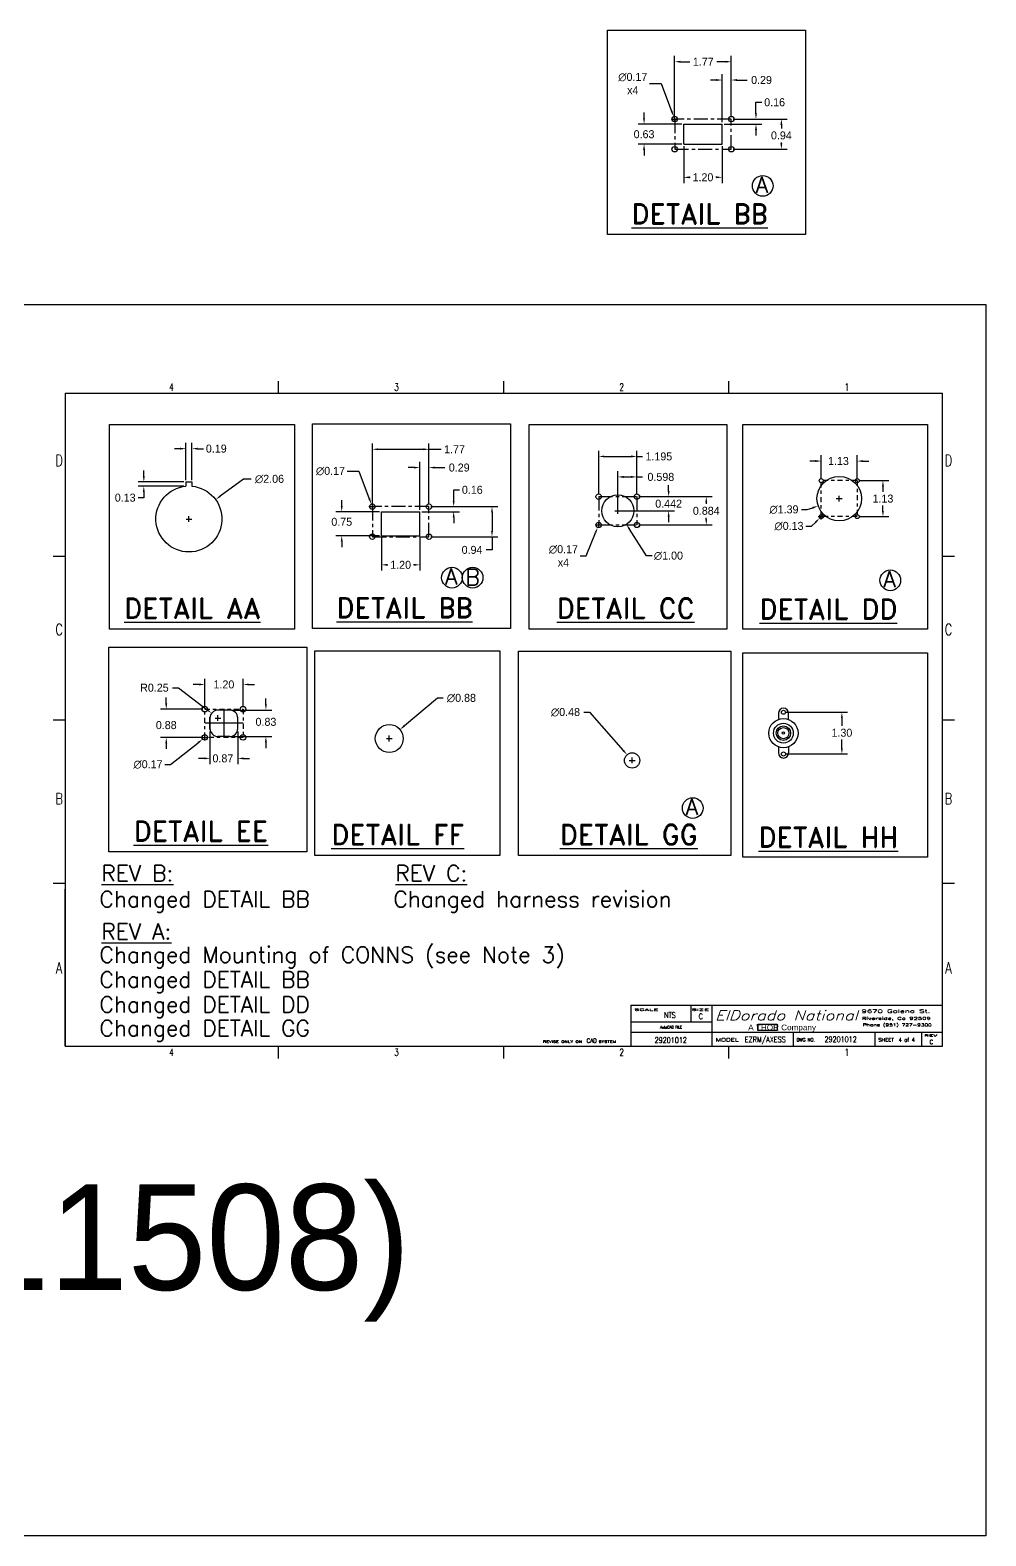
# Model space of a CAD drawing. Header units: millimetres. Extents: x -72 to 232, y 14 to 129.
# Drawn here: x 202.34 to 232.23, y 68.25 to 115.3 of the extents above; entities that cross this region are included whole.
import ezdxf
from ezdxf.enums import TextEntityAlignment as Align

# ---------------------------------------------------------------- set-up
doc = ezdxf.new("R2010")
doc.units = ezdxf.units.MM
doc.linetypes.add('CENTER', pattern=[2, 1.25, -0.25, 0.25, -0.25])
for name, color, linetype in [('1B', 7, 'Continuous'), ('2B', 7, 'Continuous'), ('LINES', 7, 'Continuous'), ('PARTNUMBERS', 5, 'Continuous')]:
    doc.layers.add(name, color=color, linetype=linetype)
doc.layers.add('Centerline (ANSI)', color=7, linetype='Continuous', lineweight=25)
doc.styles.add('CHILLER', font='')
doc.styles.add('ITALICC', font='italicc', dxfattribs={"height": 0.215})
doc.styles.add('ROMAND', font='romand.shx', dxfattribs={"height": 1})
doc.styles.add('ROMANS', font='romans.shx', dxfattribs={"height": 0.1})
doc.styles.get('CHILLER').set_extended_font_data('Chiller')
doc.dimstyles.get("Standard").update_dxf_attribs({"dimtxt": 0.18, "dimasz": 0.18, "dimexe": 0.18, "dimexo": 0.0625, "dimgap": 0.09, "dimtad": 0, "dimtih": 1, "dimtoh": 1, "dimdec": 4, "dimzin": 0, "dimdsep": 46, "dimtxsty": 'Standard', "dimcen": 0.09, "dimadec": 0, "dimazin": 0, "dimtfac": 1, "dimtdec": 4, "dimtofl": 0, "dimtmove": 0, "dimatfit": 3, "dimfxl": 0, "dimtolj": 1, "dimtzin": 0, "dimarcsym": 0})

# ---------------------------------------------------------------- blocks, each defined once
blk = doc.blocks.new('C2')
at = {"layer": '1B'}
for p, q in [((-799.649, 145.637), (-799.649, 145.747)), ((-799.649, 145.747), (-799.32, 145.747)), ((-799.32, 145.637), (-799.649, 145.637)), ((-799.32, 145.747), (-799.32, 145.637))]:
    blk.add_line(p, q, dxfattribs=at)
at = {"layer": '2B'}
for p, q in [((-807.789, 156.654), (-807.789, 156.451)), ((-803.967, 156.654), (-803.967, 156.451)), ((-800.145, 156.654), (-800.145, 156.451)), ((-811.408, 156.451), (-796.514, 156.451)), ((-811.408, 156.451), (-811.408, 145.371)), ((-796.514, 145.371), (-796.514, 156.451)), ((-811.408, 153.678), (-811.611, 153.678)), ((-796.311, 153.678), (-796.514, 153.678)), ((-811.408, 150.905), (-811.611, 150.905)), ((-796.311, 150.905), (-796.514, 150.905)), ((-811.408, 148.132), (-811.611, 148.132)), ((-811.408, 145.371), (-811.408, 148.036)), ((-796.311, 148.132), (-796.514, 148.132)), ((-801.805, 146.071), (-796.514, 146.071)), ((-801.805, 146.071), (-801.805, 145.371)), ((-800.782, 145.788), (-800.782, 146.071)), ((-800.428, 146.071), (-800.428, 145.371)), ((-801.805, 145.788), (-800.428, 145.788)), ((-801.805, 145.612), (-796.514, 145.612)), ((-800.428, 145.612), (-796.514, 145.612)), ((-800.428, 145.612), (-800.427, 145.612)), ((-799.051, 145.612), (-799.051, 145.371)), ((-797.664, 145.612), (-797.664, 145.371)), ((-796.87, 145.612), (-796.87, 145.371)), ((-811.408, 145.371), (-796.514, 145.371)), ((-807.789, 145.371), (-807.789, 145.167)), ((-803.967, 145.371), (-803.967, 145.167)), ((-800.145, 145.371), (-800.145, 145.167))]:
    blk.add_line(p, q, dxfattribs=at)
at = {"layer": '1B', "style": 'ITALICC', "width": 0.969317}
blk.add_text('ElDorado National', height=0.16448, dxfattribs=at).set_placement((-800.373, 145.814), (-797.951, 145.814), align=Align.FIT)
at = {"layer": '1B', "width": 0.88037}
blk.add_text('A THOR Company', height=0.09563, dxfattribs=at).set_placement((-799.811, 145.644), (-798.661, 145.644), align=Align.FIT)
at = {"layer": '2B', "style": 'ROMANS', "width": 0.75}
for s, height, p in [('4', 0.12, (-809.604, 156.553)), ('3', 0.12, (-805.782, 156.553)), ('2', 0.12, (-801.96, 156.553)), ('1', 0.12, (-798.138, 156.553)), ('D', 0.191, (-811.509, 155.31)), ('D', 0.191, (-796.412, 155.31)), ('C', 0.191, (-811.509, 152.441)), ('C', 0.191, (-796.412, 152.441)), ('B', 0.191, (-811.509, 149.572)), ('B', 0.191, (-796.412, 149.572)), ('A', 0.191, (-811.509, 146.703)), ('A', 0.191, (-796.412, 146.703)), ('C', 0.0956, (-800.616, 145.879)), ('4', 0.12, (-809.604, 145.269)), ('3', 0.12, (-805.782, 145.269)), ('2', 0.12, (-801.96, 145.269)), ('1', 0.12, (-798.138, 145.269))]:
    blk.add_text(s, height=height, dxfattribs=at).set_placement(p, align=Align.MIDDLE)
at = {"layer": '2B', "color": 4, "style": 'ROMANS'}
for s, height, width, p, p2 in [('SCALE', 0.0344, 2.672043, (-801.746, 145.975), (-801.339, 145.975)), ('SIZE', 0.0344, 2.754415, (-800.772, 145.975), (-800.478, 145.975)), ('9670 Galena St.', 0.05738, 1.621461, (-797.889, 145.938), (-796.719, 145.938)), ('Riverside, Ca 92509', 0.0459, 1.641356, (-797.882, 145.821), (-796.712, 145.821)), ('Phone (951) 727-9300', 0.0459, 1.375532, (-797.866, 145.712), (-796.697, 145.712)), ('REVISE ONLY ON     SYSTEM', 0.03442, 1.552175, (-803.294, 145.433), (-802.052, 145.433)), ('CAD', 0.0688, 0.925128, (-802.555, 145.433), (-802.382, 145.433)), ('MODEL', 0.0574, 1.402536, (-800.363, 145.453), (-799.972, 145.453)), ('DWG NO.', 0.0574, 0.826734, (-798.991, 145.453), (-798.681, 145.453)), ('SHEET ', 0.0574, 0.968056, (-797.604, 145.453), (-797.295, 145.453)), ('REV', 0.0344, 2.364776, (-796.823, 145.535), (-796.602, 145.535))]:
    blk.add_text(s, height=height, dxfattribs=dict(at, width=width)).set_placement(p, p2, align=Align.FIT)
at = {"layer": '2B', "color": 4, "style": 'ROMANS', "width": 0.75}
blk.add_text('AutoCAD FILE', height=0.04781, dxfattribs=at).set_placement((-801.122, 145.696), align=Align.MIDDLE)
for tag, p, height in [('SCALE', (-801.24, 145.852), 0.0956), ('SHEET', (-797.259, 145.446), 0.0717)]:
    blk.add_attdef(tag, p, '', height=height, dxfattribs=at)
for tag, height, p in [('FILENAME', 0.0956, (-801.126, 145.428)), ('MODEL', 0.0956, (-799.522, 145.439)), ('DWG', 0.0956, (-798.242, 145.442)), ('REV', 0.0717, (-796.703, 145.408))]:
    blk.add_attdef(tag, text='', height=height, dxfattribs=at).set_placement(p, align=Align.CENTER)
blk = doc.blocks.new('GAUGEHOLE')
for p, q in [((-84.548, -11.846), (-84.548, -11.717)), ((-84.36, -11.846), (-84.36, -11.717)), ((-84.548, -11.846), (-84.36, -11.846))]:
    blk.add_line(p, q)
blk.add_arc((-84.454, -10.69), 1.031, 275.2159, 264.7841)
blk = doc.blocks.new('*D15')
at = {"color": 0, "linetype": 'ByBlock', "lineweight": -2}
for p, q in [((207.037, 102.225), (206.857, 102.225)), ((207.217, 101.246), (207.217, 102.405)), ((207.405, 101.246), (207.405, 102.405)), ((207.585, 102.225), (207.765, 102.225))]:
    blk.add_line(p, q, dxfattribs=at)
at = {"color": 0}
for points in [[(207.037, 102.255), (207.037, 102.195), (207.217, 102.225)], [(207.585, 102.255), (207.585, 102.195), (207.405, 102.225)]]:
    blk.add_solid(points, dxfattribs=at)
at = {"layer": 'Defpoints', "color": 0}
for p in [(207.405, 102.225), (207.217, 101.184), (207.405, 101.184)]:
    blk.add_point(p, dxfattribs=at)
at = {"color": 0, "insert": (208.167, 102.225), "char_height": 0.25, "attachment_point": 5}
blk.add_mtext('\\A1;0.19', dxfattribs=at)
blk = doc.blocks.new('*D16')
at = {"color": 0, "linetype": 'ByBlock', "lineweight": -2}
for p, q in [((207.155, 101.184), (205.721, 101.184)), ((205.901, 101.364), (205.901, 101.544)), ((207.155, 101.054), (205.721, 101.054)), ((205.901, 100.694), (205.721, 100.694)), ((205.901, 100.874), (205.901, 100.694))]:
    blk.add_line(p, q, dxfattribs=at)
at = {"color": 0}
for points in [[(205.871, 101.364), (205.931, 101.364), (205.901, 101.184)], [(205.871, 100.874), (205.931, 100.874), (205.901, 101.054)]]:
    blk.add_solid(points, dxfattribs=at)
at = {"layer": 'Defpoints', "color": 0}
for p in [(207.217, 101.184), (205.901, 101.054), (207.217, 101.054)]:
    blk.add_point(p, dxfattribs=at)
at = {"color": 0, "insert": (205.318, 100.694), "char_height": 0.25, "attachment_point": 5}
blk.add_mtext('\\A1;0.13', dxfattribs=at)
blk = doc.blocks.new('*D17')
at = {"color": 0, "linetype": 'ByBlock', "lineweight": -2}
for p, q in [((209.02, 101.275), (208.289, 100.742)), ((209.261, 101.275), (209.02, 101.275))]:
    blk.add_line(p, q, dxfattribs=at)
at = {"color": 0, "lineweight": -2}
for p, q in [((207.221, 100.027), (207.401, 100.027)), ((207.311, 99.937), (207.311, 100.117))]:
    blk.add_line(p, q, dxfattribs=at)
at = {"color": 0}
blk.add_solid([(208.272, 100.766), (208.307, 100.717), (208.144, 100.636)], dxfattribs=at)
at = {"layer": 'Defpoints', "color": 0}
for p in [(208.144, 100.636), (206.478, 99.419)]:
    blk.add_point(p, dxfattribs=at)
at = {"color": 0, "insert": (209.83, 101.275), "char_height": 0.25, "attachment_point": 5}
blk.add_mtext('\\A1;∅2.06', dxfattribs=at)
blk = doc.blocks.new('*D18')
at = {"color": 0, "linetype": 'ByBlock', "lineweight": -2}
for p, q in [((221.38, 100.726), (223.667, 100.726)), ((223.487, 100.546), (223.487, 100.497)), ((221.38, 99.842), (223.667, 99.842)), ((223.487, 100.022), (223.487, 100.067))]:
    blk.add_line(p, q, dxfattribs=at)
at = {"color": 0}
for points in [[(223.457, 100.546), (223.517, 100.546), (223.487, 100.726)], [(223.457, 100.022), (223.517, 100.022), (223.487, 99.842)]]:
    blk.add_solid(points, dxfattribs=at)
at = {"layer": 'Defpoints', "color": 0}
for p in [(221.318, 100.726), (221.318, 99.842), (223.487, 99.842)]:
    blk.add_point(p, dxfattribs=at)
at = {"color": 0, "insert": (223.487, 100.282), "char_height": 0.25, "attachment_point": 5}
blk.add_mtext('\\A1;0.884', dxfattribs=at)
blk = doc.blocks.new('*D19')
at = {"color": 0, "linetype": 'ByBlock', "lineweight": -2}
for p, q in [((220.123, 100.789), (220.123, 102.162)), ((221.318, 100.789), (221.318, 102.162)), ((220.303, 101.982), (221.138, 101.982)), ((221.318, 101.982), (221.498, 101.982))]:
    blk.add_line(p, q, dxfattribs=at)
at = {"color": 0}
for points in [[(220.303, 102.012), (220.303, 101.952), (220.123, 101.982)], [(221.138, 102.012), (221.138, 101.952), (221.318, 101.982)]]:
    blk.add_solid(points, dxfattribs=at)
at = {"layer": 'Defpoints', "color": 0}
for p in [(220.123, 101.982), (220.123, 100.726), (221.318, 100.726)]:
    blk.add_point(p, dxfattribs=at)
at = {"color": 0, "insert": (222.005, 101.982), "char_height": 0.25, "attachment_point": 5}
blk.add_mtext('\\A1;1.195', dxfattribs=at)
blk = doc.blocks.new('*D20')
at = {"color": 0, "lineweight": -2}
for p, q in [((220.63, 100.284), (220.81, 100.284)), ((220.72, 100.194), (220.72, 100.374))]:
    blk.add_line(p, q, dxfattribs=at)
at = {"color": 0, "linetype": 'ByBlock', "lineweight": -2}
for p, q in [((221.618, 98.876), (221.086, 99.711)), ((221.798, 98.876), (221.618, 98.876))]:
    blk.add_line(p, q, dxfattribs=at)
at = {"color": 0}
blk.add_solid([(221.111, 99.727), (221.061, 99.695), (220.989, 99.863)], dxfattribs=at)
at = {"layer": 'Defpoints', "color": 0}
for p in [(220.452, 100.706), (220.989, 99.863)]:
    blk.add_point(p, dxfattribs=at)
at = {"color": 0, "insert": (222.304, 98.876), "char_height": 0.25, "attachment_point": 5}
blk.add_mtext('\\A1;∅1.00', dxfattribs=at)
blk = doc.blocks.new('*D21')
at = {"color": 0, "lineweight": -2}
for p, q in [((220.033, 99.842), (220.213, 99.842)), ((220.123, 99.752), (220.123, 99.932))]:
    blk.add_line(p, q, dxfattribs=at)
at = {"color": 0, "linetype": 'ByBlock', "lineweight": -2}
for p, q in [((219.728, 98.876), (220.023, 99.597)), ((219.548, 98.876), (219.728, 98.876))]:
    blk.add_line(p, q, dxfattribs=at)
at = {"color": 0}
blk.add_solid([(219.995, 99.608), (220.05, 99.586), (220.091, 99.764)], dxfattribs=at)
at = {"layer": 'Defpoints', "color": 0}
for p in [(220.091, 99.764), (220.155, 99.921)]:
    blk.add_point(p, dxfattribs=at)
at = {"color": 0, "insert": (219.021, 98.876), "char_height": 0.25, "attachment_point": 5}
blk.add_mtext('\\A1;∅0.17\\Px4', dxfattribs=at)
blk = doc.blocks.new('*D22')
at = {"color": 0, "linetype": 'ByBlock', "lineweight": -2}
for p, q in [((221.38, 100.726), (222.491, 100.726)), ((222.311, 100.906), (222.311, 101.086)), ((220.783, 100.284), (222.491, 100.284)), ((222.311, 100.104), (222.311, 99.924))]:
    blk.add_line(p, q, dxfattribs=at)
at = {"color": 0}
for points in [[(222.281, 100.906), (222.341, 100.906), (222.311, 100.726)], [(222.281, 100.104), (222.341, 100.104), (222.311, 100.284)]]:
    blk.add_solid(points, dxfattribs=at)
at = {"layer": 'Defpoints', "color": 0}
for p in [(221.318, 100.726), (220.72, 100.284), (222.311, 100.284)]:
    blk.add_point(p, dxfattribs=at)
at = {"color": 0, "insert": (222.311, 100.505), "char_height": 0.25, "attachment_point": 5}
blk.add_mtext('\\A1;0.442', dxfattribs=at)
blk = doc.blocks.new('*D23')
at = {"color": 0, "linetype": 'ByBlock', "lineweight": -2}
for p, q in [((220.72, 100.347), (220.72, 101.522)), ((220.9, 101.342), (221.138, 101.342)), ((221.318, 100.789), (221.318, 101.522)), ((221.318, 101.342), (221.498, 101.342))]:
    blk.add_line(p, q, dxfattribs=at)
at = {"color": 0}
for points in [[(220.9, 101.372), (220.9, 101.312), (220.72, 101.342)], [(221.138, 101.372), (221.138, 101.312), (221.318, 101.342)]]:
    blk.add_solid(points, dxfattribs=at)
at = {"layer": 'Defpoints', "color": 0}
for p in [(220.72, 101.342), (221.318, 100.726), (220.72, 100.284)]:
    blk.add_point(p, dxfattribs=at)
at = {"color": 0, "insert": (222.067, 101.342), "char_height": 0.25, "attachment_point": 5}
blk.add_mtext('\\A1;0.598', dxfattribs=at)
blk = doc.blocks.new('*D55')
at = {"color": 0, "linetype": 'ByBlock', "lineweight": -2}
for p, q in [((206.602, 94.265), (206.602, 94.445)), ((207.745, 94.085), (206.422, 94.085)), ((207.745, 93.201), (206.422, 93.201)), ((206.602, 93.021), (206.602, 92.841))]:
    blk.add_line(p, q, dxfattribs=at)
at = {"color": 0}
for points in [[(206.572, 94.265), (206.632, 94.265), (206.602, 94.085)], [(206.572, 93.021), (206.632, 93.021), (206.602, 93.201)]]:
    blk.add_solid(points, dxfattribs=at)
at = {"layer": 'Defpoints', "color": 0}
for p in [(207.808, 94.085), (206.602, 93.201), (207.808, 93.201)]:
    blk.add_point(p, dxfattribs=at)
at = {"color": 0, "insert": (206.602, 93.586), "char_height": 0.25, "attachment_point": 5}
blk.add_mtext('\\A1;0.88', dxfattribs=at)
blk = doc.blocks.new('*D56')
at = {"color": 0, "linetype": 'ByBlock', "lineweight": -2}
for p, q in [((207.628, 94.857), (207.448, 94.857)), ((207.808, 94.148), (207.808, 95.037)), ((209.003, 94.148), (209.003, 95.037)), ((209.183, 94.857), (209.363, 94.857))]:
    blk.add_line(p, q, dxfattribs=at)
at = {"color": 0}
for points in [[(207.628, 94.887), (207.628, 94.827), (207.808, 94.857)], [(209.183, 94.887), (209.183, 94.827), (209.003, 94.857)]]:
    blk.add_solid(points, dxfattribs=at)
at = {"layer": 'Defpoints', "color": 0}
for p in [(209.003, 94.857), (207.808, 94.085), (209.003, 94.085)]:
    blk.add_point(p, dxfattribs=at)
at = {"color": 0, "insert": (208.405, 94.857), "char_height": 0.25, "attachment_point": 5}
blk.add_mtext('\\A1;1.20', dxfattribs=at)
blk = doc.blocks.new('*D57')
at = {"color": 0, "linetype": 'ByBlock', "lineweight": -2}
for p, q in [((209.719, 94.236), (209.719, 94.416)), ((208.653, 94.056), (209.899, 94.056)), ((208.653, 93.23), (209.899, 93.23)), ((209.719, 93.05), (209.719, 92.87))]:
    blk.add_line(p, q, dxfattribs=at)
at = {"color": 0}
for points in [[(209.689, 94.236), (209.749, 94.236), (209.719, 94.056)], [(209.689, 93.05), (209.749, 93.05), (209.719, 93.23)]]:
    blk.add_solid(points, dxfattribs=at)
at = {"layer": 'Defpoints', "color": 0}
for p in [(208.59, 94.056), (208.59, 93.23), (209.719, 93.23)]:
    blk.add_point(p, dxfattribs=at)
at = {"color": 0, "insert": (209.719, 93.688), "char_height": 0.25, "attachment_point": 5}
blk.add_mtext('\\A1;0.83', dxfattribs=at)
blk = doc.blocks.new('*D58')
at = {"color": 0, "linetype": 'ByBlock', "lineweight": -2}
for p, q in [((207.97, 93.389), (207.97, 92.367)), ((208.84, 93.389), (208.84, 92.367)), ((207.79, 92.547), (207.61, 92.547)), ((209.02, 92.547), (209.2, 92.547))]:
    blk.add_line(p, q, dxfattribs=at)
at = {"color": 0}
for points in [[(207.79, 92.577), (207.79, 92.517), (207.97, 92.547)], [(209.02, 92.577), (209.02, 92.517), (208.84, 92.547)]]:
    blk.add_solid(points, dxfattribs=at)
at = {"layer": 'Defpoints', "color": 0}
for p in [(207.97, 93.451), (208.84, 93.451), (208.84, 92.547)]:
    blk.add_point(p, dxfattribs=at)
at = {"color": 0, "insert": (208.373, 92.547), "char_height": 0.25, "attachment_point": 5}
blk.add_mtext('\\A1;0.87', dxfattribs=at)
blk = doc.blocks.new('*D59')
at = {"color": 0, "linetype": 'ByBlock', "lineweight": -2}
for p, q in [((206.801, 94.755), (206.981, 94.755)), ((206.981, 94.755), (207.879, 94.068))]:
    blk.add_line(p, q, dxfattribs=at)
at = {"color": 0, "lineweight": -2}
for p, q in [((208.13, 93.806), (208.31, 93.806)), ((208.22, 93.716), (208.22, 93.896))]:
    blk.add_line(p, q, dxfattribs=at)
at = {"color": 0}
blk.add_solid([(207.897, 94.092), (207.86, 94.044), (208.022, 93.958)], dxfattribs=at)
at = {"layer": 'Defpoints', "color": 0}
for p in [(208.022, 93.958), (208.22, 93.806)]:
    blk.add_point(p, dxfattribs=at)
at = {"color": 0, "insert": (206.232, 94.755), "char_height": 0.25, "attachment_point": 5}
blk.add_mtext('\\A1;R0.25', dxfattribs=at)
blk = doc.blocks.new('*D60')
at = {"color": 0, "lineweight": -2}
for p, q in [((207.718, 93.201), (207.898, 93.201)), ((207.808, 93.111), (207.808, 93.291))]:
    blk.add_line(p, q, dxfattribs=at)
at = {"color": 0, "linetype": 'ByBlock', "lineweight": -2}
for p, q in [((206.738, 92.357), (207.6, 93.037)), ((206.558, 92.357), (206.738, 92.357))]:
    blk.add_line(p, q, dxfattribs=at)
at = {"color": 0}
blk.add_solid([(207.581, 93.061), (207.618, 93.014), (207.741, 93.149)], dxfattribs=at)
at = {"layer": 'Defpoints', "color": 0}
for p in [(207.874, 93.254), (207.741, 93.149)]:
    blk.add_point(p, dxfattribs=at)
at = {"color": 0, "insert": (206.031, 92.357), "char_height": 0.25, "attachment_point": 5}
blk.add_mtext('\\A1;∅0.17', dxfattribs=at)
blk = doc.blocks.new('*D61')
at = {"color": 0, "linetype": 'ByBlock', "lineweight": -2}
for p, q in [((215.082, 94.431), (214.049, 93.565)), ((215.262, 94.431), (215.082, 94.431))]:
    blk.add_line(p, q, dxfattribs=at)
at = {"color": 0, "lineweight": -2}
for p, q in [((213.486, 93.168), (213.666, 93.168)), ((213.576, 93.078), (213.576, 93.258))]:
    blk.add_line(p, q, dxfattribs=at)
at = {"color": 0}
blk.add_solid([(214.03, 93.588), (214.068, 93.542), (213.911, 93.449)], dxfattribs=at)
at = {"layer": 'Defpoints', "color": 0}
for p in [(213.911, 93.449), (213.241, 92.887)]:
    blk.add_point(p, dxfattribs=at)
at = {"color": 0, "insert": (215.831, 94.431), "char_height": 0.25, "attachment_point": 5}
blk.add_mtext('\\A1;∅0.88', dxfattribs=at)
blk = doc.blocks.new('*D62')
at = {"color": 0, "linetype": 'ByBlock', "lineweight": -2}
for p, q in [((226.901, 101.838), (226.721, 101.838)), ((227.081, 101.289), (227.081, 102.018)), ((228.206, 101.289), (228.206, 102.018)), ((228.386, 101.838), (228.566, 101.838))]:
    blk.add_line(p, q, dxfattribs=at)
at = {"color": 0}
for points in [[(226.901, 101.868), (226.901, 101.808), (227.081, 101.838)], [(228.386, 101.868), (228.386, 101.808), (228.206, 101.838)]]:
    blk.add_solid(points, dxfattribs=at)
at = {"layer": 'Defpoints', "color": 0}
for p in [(227.081, 101.838), (227.081, 101.226), (228.206, 101.226)]:
    blk.add_point(p, dxfattribs=at)
at = {"color": 0, "insert": (227.62, 101.838), "char_height": 0.25, "attachment_point": 5}
blk.add_mtext('\\A1;1.13', dxfattribs=at)
blk = doc.blocks.new('*D63')
at = {"color": 0, "linetype": 'ByBlock', "lineweight": -2}
for p, q in [((228.269, 101.226), (229.192, 101.226)), ((229.012, 101.046), (229.012, 100.879)), ((229.012, 100.281), (229.012, 100.449)), ((228.269, 100.101), (229.192, 100.101))]:
    blk.add_line(p, q, dxfattribs=at)
at = {"color": 0}
for points in [[(228.982, 101.046), (229.042, 101.046), (229.012, 101.226)], [(228.982, 100.281), (229.042, 100.281), (229.012, 100.101)]]:
    blk.add_solid(points, dxfattribs=at)
at = {"layer": 'Defpoints', "color": 0}
for p in [(228.206, 101.226), (228.206, 100.101), (229.012, 100.101)]:
    blk.add_point(p, dxfattribs=at)
at = {"color": 0, "insert": (229.012, 100.664), "char_height": 0.25, "attachment_point": 5}
blk.add_mtext('\\A1;1.13', dxfattribs=at)
blk = doc.blocks.new('*D64')
at = {"color": 0, "lineweight": -2}
for p, q in [((227.644, 100.574), (227.644, 100.754)), ((227.554, 100.664), (227.734, 100.664))]:
    blk.add_line(p, q, dxfattribs=at)
at = {"color": 0, "linetype": 'ByBlock', "lineweight": -2}
for p, q in [((226.465, 100.32), (226.645, 100.32)), ((226.645, 100.32), (226.815, 100.379))]:
    blk.add_line(p, q, dxfattribs=at)
at = {"color": 0}
blk.add_solid([(226.805, 100.407), (226.825, 100.35), (226.985, 100.437)], dxfattribs=at)
at = {"layer": 'Defpoints', "color": 0}
for p in [(228.302, 100.891), (226.985, 100.437)]:
    blk.add_point(p, dxfattribs=at)
at = {"color": 0, "insert": (225.916, 100.32), "char_height": 0.25, "attachment_point": 5}
blk.add_mtext('\\A1;∅1.39', dxfattribs=at)
blk = doc.blocks.new('*D65')
at = {"color": 0, "linetype": 'ByBlock', "lineweight": -2}
for p, q in [((226.601, 99.804), (226.781, 99.804)), ((226.781, 99.804), (226.909, 99.931))]:
    blk.add_line(p, q, dxfattribs=at)
at = {"color": 0, "lineweight": -2}
for p, q in [((226.991, 100.101), (227.171, 100.101)), ((227.081, 100.011), (227.081, 100.191))]:
    blk.add_line(p, q, dxfattribs=at)
at = {"color": 0}
blk.add_solid([(226.888, 99.952), (226.93, 99.91), (227.037, 100.058)], dxfattribs=at)
at = {"layer": 'Defpoints', "color": 0}
for p in [(227.037, 100.058), (227.126, 100.145)]:
    blk.add_point(p, dxfattribs=at)
at = {"color": 0, "insert": (226.073, 99.804), "char_height": 0.25, "attachment_point": 5}
blk.add_mtext('\\A1;∅0.13', dxfattribs=at)
blk = doc.blocks.new('*D66')
at = {"color": 0, "linetype": 'ByBlock', "lineweight": -2}
for p, q in [((225.964, 93.987), (227.908, 93.987)), ((227.728, 93.807), (227.728, 93.563)), ((227.728, 92.865), (227.728, 93.133)), ((225.964, 92.685), (227.908, 92.685))]:
    blk.add_line(p, q, dxfattribs=at)
at = {"color": 0}
for points in [[(227.698, 93.807), (227.758, 93.807), (227.728, 93.987)], [(227.698, 92.865), (227.758, 92.865), (227.728, 92.685)]]:
    blk.add_solid(points, dxfattribs=at)
at = {"layer": 'Defpoints', "color": 0}
for p in [(225.902, 93.987), (225.902, 92.685), (227.728, 92.685)]:
    blk.add_point(p, dxfattribs=at)
at = {"color": 0, "insert": (227.728, 93.348), "char_height": 0.25, "attachment_point": 5}
blk.add_mtext('\\A1;1.30', dxfattribs=at)
blk = doc.blocks.new('*D69')
at = {"color": 0, "linetype": 'ByBlock', "lineweight": -2}
for p, q in [((224.332, 112.523), (226.016, 112.523)), ((225.836, 112.343), (225.836, 112.227)), ((224.332, 111.583), (226.016, 111.583)), ((225.836, 111.763), (225.836, 111.797))]:
    blk.add_line(p, q, dxfattribs=at)
at = {"color": 0}
for points in [[(225.806, 112.343), (225.866, 112.343), (225.836, 112.523)], [(225.806, 111.763), (225.866, 111.763), (225.836, 111.583)]]:
    blk.add_solid(points, dxfattribs=at)
at = {"layer": 'Defpoints', "color": 0}
for p in [(224.269, 112.523), (224.269, 111.583), (225.836, 111.583)]:
    blk.add_point(p, dxfattribs=at)
at = {"color": 0, "insert": (225.836, 112.012), "char_height": 0.25, "attachment_point": 5}
blk.add_mtext('\\A1;0.94', dxfattribs=at)
blk = doc.blocks.new('*D70')
at = {"color": 0, "linetype": 'ByBlock', "lineweight": -2}
for p, q in [((225.042, 112.703), (225.042, 113.048)), ((225.042, 113.048), (225.222, 113.048)), ((224.332, 112.523), (225.222, 112.523)), ((224.047, 112.366), (225.222, 112.366)), ((225.042, 112.186), (225.042, 112.006))]:
    blk.add_line(p, q, dxfattribs=at)
at = {"color": 0}
for points in [[(225.012, 112.703), (225.072, 112.703), (225.042, 112.523)], [(225.012, 112.186), (225.072, 112.186), (225.042, 112.366)]]:
    blk.add_solid(points, dxfattribs=at)
at = {"layer": 'Defpoints', "color": 0}
for p in [(224.269, 112.523), (223.984, 112.366), (225.042, 112.366)]:
    blk.add_point(p, dxfattribs=at)
at = {"color": 0, "insert": (225.625, 113.048), "char_height": 0.25, "attachment_point": 5}
blk.add_mtext('\\A1;0.16', dxfattribs=at)
blk = doc.blocks.new('*D71')
at = {"color": 0, "linetype": 'ByBlock', "lineweight": -2}
for p, q in [((222.499, 112.586), (222.499, 114.496)), ((224.269, 112.586), (224.269, 114.496)), ((222.679, 114.316), (222.969, 114.316)), ((224.089, 114.316), (223.816, 114.316))]:
    blk.add_line(p, q, dxfattribs=at)
at = {"color": 0}
for points in [[(222.679, 114.346), (222.679, 114.286), (222.499, 114.316)], [(224.089, 114.346), (224.089, 114.286), (224.269, 114.316)]]:
    blk.add_solid(points, dxfattribs=at)
at = {"layer": 'Defpoints', "color": 0}
for p in [(222.499, 114.316), (222.499, 112.523), (224.269, 112.523)]:
    blk.add_point(p, dxfattribs=at)
at = {"color": 0, "insert": (223.393, 114.316), "char_height": 0.25, "attachment_point": 5}
blk.add_mtext('\\A1;1.77', dxfattribs=at)
blk = doc.blocks.new('*D72')
at = {"color": 0, "linetype": 'ByBlock', "lineweight": -2}
for p, q in [((223.984, 112.428), (223.984, 113.924)), ((224.269, 112.586), (224.269, 113.924)), ((223.804, 113.744), (223.624, 113.744)), ((224.449, 113.744), (224.771, 113.744))]:
    blk.add_line(p, q, dxfattribs=at)
at = {"color": 0}
for points in [[(223.804, 113.774), (223.804, 113.714), (223.984, 113.744)], [(224.449, 113.774), (224.449, 113.714), (224.269, 113.744)]]:
    blk.add_solid(points, dxfattribs=at)
at = {"layer": 'Defpoints', "color": 0}
for p in [(223.984, 113.744), (224.269, 112.523), (223.984, 112.366)]:
    blk.add_point(p, dxfattribs=at)
at = {"color": 0, "insert": (225.215, 113.744), "char_height": 0.25, "attachment_point": 5}
blk.add_mtext('\\A1;0.29', dxfattribs=at)
blk = doc.blocks.new('*D68')
at = {"color": 0, "linetype": 'ByBlock', "lineweight": -2}
for p, q in [((221.542, 112.546), (221.542, 112.726)), ((222.722, 112.366), (221.362, 112.366)), ((222.722, 111.741), (221.362, 111.741)), ((221.542, 111.561), (221.542, 111.381))]:
    blk.add_line(p, q, dxfattribs=at)
at = {"color": 0}
for points in [[(221.512, 112.546), (221.572, 112.546), (221.542, 112.366)], [(221.512, 111.561), (221.572, 111.561), (221.542, 111.741)]]:
    blk.add_solid(points, dxfattribs=at)
at = {"layer": 'Defpoints', "color": 0}
for p in [(222.784, 112.366), (221.542, 111.741), (222.784, 111.741)]:
    blk.add_point(p, dxfattribs=at)
at = {"color": 0, "insert": (221.542, 112.049), "char_height": 0.25, "attachment_point": 5}
blk.add_mtext('\\A1;0.63', dxfattribs=at)
blk = doc.blocks.new('*D73')
at = {"color": 0, "linetype": 'ByBlock', "lineweight": -2}
for p, q in [((222.784, 111.678), (222.784, 110.524)), ((223.984, 111.678), (223.984, 110.524)), ((222.964, 110.704), (222.982, 110.704)), ((223.804, 110.704), (223.787, 110.704))]:
    blk.add_line(p, q, dxfattribs=at)
at = {"color": 0}
for points in [[(222.964, 110.734), (222.964, 110.674), (222.784, 110.704)], [(223.804, 110.734), (223.804, 110.674), (223.984, 110.704)]]:
    blk.add_solid(points, dxfattribs=at)
at = {"layer": 'Defpoints', "color": 0}
for p in [(222.784, 111.741), (223.984, 111.741), (222.784, 110.704)]:
    blk.add_point(p, dxfattribs=at)
at = {"color": 0, "insert": (223.384, 110.704), "char_height": 0.25, "attachment_point": 5}
blk.add_mtext('\\A1;1.20', dxfattribs=at)
blk = doc.blocks.new('*D74')
at = {"color": 0, "linetype": 'ByBlock', "lineweight": -2}
for p, q in [((221.717, 113.634), (222.072, 113.634)), ((222.072, 113.634), (222.404, 112.771))]:
    blk.add_line(p, q, dxfattribs=at)
at = {"color": 0, "lineweight": -2}
for p, q in [((222.409, 112.523), (222.589, 112.523)), ((222.499, 112.433), (222.499, 112.613))]:
    blk.add_line(p, q, dxfattribs=at)
at = {"color": 0}
blk.add_solid([(222.432, 112.782), (222.376, 112.76), (222.469, 112.603)], dxfattribs=at)
at = {"layer": 'Defpoints', "color": 0}
for p in [(222.469, 112.603), (222.53, 112.444)]:
    blk.add_point(p, dxfattribs=at)
at = {"color": 0, "insert": (221.19, 113.634), "char_height": 0.25, "attachment_point": 5}
blk.add_mtext('\\A1;∅0.17\\Px4', dxfattribs=at)
blk = doc.blocks.new('*D75')
at = {"color": 0, "linetype": 'ByBlock', "lineweight": -2}
for p, q in [((219.654, 93.988), (219.834, 93.988)), ((219.834, 93.988), (220.891, 92.797))]:
    blk.add_line(p, q, dxfattribs=at)
at = {"color": 0, "lineweight": -2}
for p, q in [((221.079, 92.483), (221.259, 92.483)), ((221.169, 92.393), (221.169, 92.573))]:
    blk.add_line(p, q, dxfattribs=at)
at = {"color": 0}
blk.add_solid([(220.913, 92.817), (220.868, 92.777), (221.01, 92.663)], dxfattribs=at)
at = {"layer": 'Defpoints', "color": 0}
for p in [(221.01, 92.663), (221.329, 92.304)]:
    blk.add_point(p, dxfattribs=at)
at = {"color": 0, "insert": (219.085, 93.988), "char_height": 0.25, "attachment_point": 5}
blk.add_mtext('\\A1;∅0.48', dxfattribs=at)
blk = doc.blocks.new('*D85')
at = {"color": 0, "linetype": 'ByBlock', "lineweight": -2}
for p, q in [((214.879, 100.414), (216.968, 100.414)), ((216.788, 100.234), (216.788, 99.654)), ((214.879, 99.474), (216.968, 99.474)), ((216.788, 99.474), (216.788, 99.061)), ((216.788, 99.061), (216.608, 99.061))]:
    blk.add_line(p, q, dxfattribs=at)
at = {"color": 0}
for points in [[(216.758, 100.234), (216.818, 100.234), (216.788, 100.414)], [(216.758, 99.654), (216.818, 99.654), (216.788, 99.474)]]:
    blk.add_solid(points, dxfattribs=at)
at = {"layer": 'Defpoints', "color": 0}
for p in [(214.816, 100.414), (214.816, 99.474), (216.788, 99.474)]:
    blk.add_point(p, dxfattribs=at)
at = {"color": 0, "insert": (216.163, 99.061), "char_height": 0.25, "attachment_point": 5}
blk.add_mtext('\\A1;0.94', dxfattribs=at)
blk = doc.blocks.new('*D86')
at = {"color": 0, "linetype": 'ByBlock', "lineweight": -2}
for p, q in [((215.589, 100.594), (215.589, 100.938)), ((215.589, 100.938), (215.769, 100.938)), ((214.594, 100.256), (215.769, 100.256)), ((214.879, 100.414), (215.769, 100.414)), ((215.589, 100.076), (215.589, 99.896))]:
    blk.add_line(p, q, dxfattribs=at)
at = {"color": 0}
for points in [[(215.559, 100.594), (215.619, 100.594), (215.589, 100.414)], [(215.559, 100.076), (215.619, 100.076), (215.589, 100.256)]]:
    blk.add_solid(points, dxfattribs=at)
at = {"layer": 'Defpoints', "color": 0}
for p in [(214.531, 100.256), (214.816, 100.414), (215.589, 100.256)]:
    blk.add_point(p, dxfattribs=at)
at = {"color": 0, "insert": (216.172, 100.938), "char_height": 0.25, "attachment_point": 5}
blk.add_mtext('\\A1;0.16', dxfattribs=at)
blk = doc.blocks.new('*D87')
at = {"color": 0, "linetype": 'ByBlock', "lineweight": -2}
for p, q in [((213.046, 100.476), (213.046, 102.386)), ((213.226, 102.206), (214.636, 102.206)), ((214.816, 100.476), (214.816, 102.386)), ((214.816, 102.206), (215.193, 102.206))]:
    blk.add_line(p, q, dxfattribs=at)
at = {"color": 0}
for points in [[(213.226, 102.236), (213.226, 102.176), (213.046, 102.206)], [(214.636, 102.236), (214.636, 102.176), (214.816, 102.206)]]:
    blk.add_solid(points, dxfattribs=at)
at = {"layer": 'Defpoints', "color": 0}
for p in [(213.046, 102.206), (213.046, 100.414), (214.816, 100.414)]:
    blk.add_point(p, dxfattribs=at)
at = {"color": 0, "insert": (215.616, 102.206), "char_height": 0.25, "attachment_point": 5}
blk.add_mtext('\\A1;1.77', dxfattribs=at)
blk = doc.blocks.new('*D88')
at = {"color": 0, "linetype": 'ByBlock', "lineweight": -2}
for p, q in [((214.351, 101.634), (214.171, 101.634)), ((214.531, 100.319), (214.531, 101.814)), ((214.816, 100.476), (214.816, 101.814)), ((214.996, 101.634), (215.318, 101.634))]:
    blk.add_line(p, q, dxfattribs=at)
at = {"color": 0}
for points in [[(214.351, 101.664), (214.351, 101.604), (214.531, 101.634)], [(214.996, 101.664), (214.996, 101.604), (214.816, 101.634)]]:
    blk.add_solid(points, dxfattribs=at)
at = {"layer": 'Defpoints', "color": 0}
for p in [(214.531, 101.634), (214.531, 100.256), (214.816, 100.414)]:
    blk.add_point(p, dxfattribs=at)
at = {"color": 0, "insert": (215.762, 101.634), "char_height": 0.25, "attachment_point": 5}
blk.add_mtext('\\A1;0.29', dxfattribs=at)
blk = doc.blocks.new('*D84')
at = {"color": 0, "linetype": 'ByBlock', "lineweight": -2}
for p, q in [((213.269, 100.256), (211.909, 100.256)), ((212.089, 100.436), (212.089, 100.616)), ((213.269, 99.506), (211.909, 99.506)), ((212.089, 99.326), (212.089, 99.146))]:
    blk.add_line(p, q, dxfattribs=at)
at = {"color": 0}
for points in [[(212.059, 100.436), (212.119, 100.436), (212.089, 100.256)], [(212.059, 99.326), (212.119, 99.326), (212.089, 99.506)]]:
    blk.add_solid(points, dxfattribs=at)
at = {"layer": 'Defpoints', "color": 0}
for p in [(213.331, 100.256), (212.089, 99.506), (213.331, 99.506)]:
    blk.add_point(p, dxfattribs=at)
at = {"color": 0, "insert": (212.089, 99.939), "char_height": 0.25, "attachment_point": 5}
blk.add_mtext('\\A1;0.75', dxfattribs=at)
blk = doc.blocks.new('*D89')
at = {"color": 0, "linetype": 'ByBlock', "lineweight": -2}
for p, q in [((213.331, 99.444), (213.331, 98.414)), ((214.531, 99.444), (214.531, 98.414)), ((213.511, 98.594), (213.529, 98.594)), ((214.351, 98.594), (214.334, 98.594))]:
    blk.add_line(p, q, dxfattribs=at)
at = {"color": 0}
for points in [[(213.511, 98.624), (213.511, 98.564), (213.331, 98.594)], [(214.351, 98.624), (214.351, 98.564), (214.531, 98.594)]]:
    blk.add_solid(points, dxfattribs=at)
at = {"layer": 'Defpoints', "color": 0}
for p in [(213.331, 99.506), (214.531, 99.506), (213.331, 98.594)]:
    blk.add_point(p, dxfattribs=at)
at = {"color": 0, "insert": (213.931, 98.594), "char_height": 0.25, "attachment_point": 5}
blk.add_mtext('\\A1;1.20', dxfattribs=at)
blk = doc.blocks.new('*D90')
at = {"color": 0, "linetype": 'ByBlock', "lineweight": -2}
for p, q in [((212.264, 101.524), (212.619, 101.524)), ((212.619, 101.524), (212.951, 100.661))]:
    blk.add_line(p, q, dxfattribs=at)
at = {"color": 0, "lineweight": -2}
for p, q in [((212.956, 100.414), (213.136, 100.414)), ((213.046, 100.324), (213.046, 100.504))]:
    blk.add_line(p, q, dxfattribs=at)
at = {"color": 0}
blk.add_solid([(212.979, 100.672), (212.923, 100.65), (213.016, 100.493)], dxfattribs=at)
at = {"layer": 'Defpoints', "color": 0}
for p in [(213.016, 100.493), (213.077, 100.334)]:
    blk.add_point(p, dxfattribs=at)
at = {"color": 0, "insert": (211.737, 101.524), "char_height": 0.25, "attachment_point": 5}
blk.add_mtext('\\A1;∅0.17', dxfattribs=at)

msp = doc.modelspace()

# ---------------------------------------------------------------- linework, layer by layer
at = {"color": 2, "linetype": 'CENTER', "ltscale": 0.35}
for p, q in [((224.2693, 112.5235), (222.4993, 112.5235)), ((222.4993, 112.5235), (222.4993, 111.5835)), ((224.2693, 111.5835), (224.2693, 112.5235)), ((222.4993, 111.5835), (224.2693, 111.5835)), ((220.1229, 100.7263), (220.1229, 99.8423)), ((220.1229, 100.7263), (221.3179, 100.7263)), ((221.3179, 100.7263), (221.3179, 99.8423)), ((214.8163, 100.4136), (213.0463, 100.4136)), ((213.0463, 100.4136), (213.0463, 99.4736)), ((214.8163, 99.4736), (214.8163, 100.4136)), ((220.1229, 99.8423), (221.3179, 99.8423)), ((213.0463, 99.4736), (214.8163, 99.4736))]:
    msp.add_line(p, q, dxfattribs=at)
for p, q in [((222.7843, 112.366), (223.9843, 112.366)), ((213.3313, 100.2561), (214.5313, 100.2561)), ((213.3313, 99.5061), (213.3313, 100.2561)), ((214.5313, 99.5061), (214.5313, 100.2561)), ((213.3313, 99.5061), (214.5313, 99.5061)), ((207.97, 93.4514), (207.97, 93.8354)), ((208.59, 94.0564), (208.22, 94.0564)), ((208.84, 93.4514), (208.84, 93.8354)), ((208.59, 93.2304), (208.22, 93.2304))]:
    msp.add_line(p, q)
at = {"ltscale": 0.5}
for p, q in [((222.7843, 111.741), (222.7843, 112.366)), ((223.9843, 111.741), (223.9843, 112.366)), ((222.7843, 111.741), (223.9843, 111.741)), ((225.7408, 93.962), (225.7408, 93.7714)), ((226.0583, 93.7645), (226.0583, 93.9551)), ((225.7408, 92.9078), (225.7408, 92.7172)), ((226.0583, 92.9078), (226.0583, 92.7172))]:
    msp.add_line(p, q, dxfattribs=at)
at = {"color": 2, "ltscale": 0.5}
for p, q in [((209.0025, 93.6434), (207.8075, 93.6434)), ((207.97, 93.8064), (207.97, 93.4804)), ((208.405, 94.0854), (208.405, 93.2014)), ((208.405, 94.0854), (208.405, 93.2014)), ((208.405, 94.0564), (208.405, 93.2304)), ((208.84, 93.4804), (208.84, 93.8064))]:
    msp.add_line(p, q, dxfattribs=at)
at = {"ltscale": 0.5}
for points in [[(220.3989, 115.3039), (226.5886, 115.3039), (226.5886, 108.9127), (220.3989, 108.9127)], [(204.828, 102.9784), (210.6079, 102.9784), (210.6079, 96.5872), (204.828, 96.5872)], [(211.1716, 102.9974), (217.3614, 102.9974), (217.3614, 96.6063), (211.1716, 96.6063)], [(217.9454, 102.9784), (224.1351, 102.9784), (224.1351, 96.5872), (217.9454, 96.5872)], [(224.627, 102.9784), (230.4069, 102.9784), (230.4069, 96.5872), (224.627, 96.5872)], [(204.8055, 96.0186), (210.9953, 96.0186), (210.9953, 89.6274), (204.8055, 89.6274)], [(211.2497, 95.9063), (217.0296, 95.9063), (217.0296, 89.5152), (211.2497, 89.5152)], [(217.6162, 95.897), (224.2551, 95.897), (224.2551, 89.5152), (217.6162, 89.5152)], [(224.627, 95.848), (230.4069, 95.848), (230.4069, 89.4568), (224.627, 89.4568)]]:
    msp.add_lwpolyline(points, close=True, dxfattribs=at)
for centre, radius in [((222.4993, 112.5235), 0.085), ((224.2693, 112.5235), 0.085), ((222.4993, 111.5835), 0.085), ((224.2693, 111.5835), 0.085), ((227.6437, 100.664), 0.6965), ((227.0812, 101.2265), 0.0625), ((228.2062, 101.2265), 0.0625), ((213.0463, 100.4136), 0.085), ((214.8163, 100.4136), 0.085), ((227.0812, 100.1015), 0.0625), ((228.2062, 100.1015), 0.0625), ((213.0463, 99.4736), 0.085), ((214.8163, 99.4736), 0.085), ((207.8075, 94.0854), 0.085), ((209.0025, 94.0854), 0.085), ((207.8075, 93.2014), 0.085), ((209.0025, 93.2014), 0.085)]:
    msp.add_circle(centre, radius)
at = {"color": 3, "ltscale": 0.5}
for centre, radius in [((220.1229, 100.7263), 0.085), ((220.7204, 100.2843), 0.5), ((221.3179, 100.7263), 0.085), ((220.1229, 99.8423), 0.085), ((221.3179, 99.8423), 0.085)]:
    msp.add_circle(centre, radius, dxfattribs=at)
at = {"ltscale": 0.5}
for centre, radius in [((225.8995, 93.3362), 0.4568), ((225.8995, 93.3362), 0.3099), ((225.9017, 93.9872), 0.0625), ((213.576, 93.1684), 0.4375), ((225.8995, 93.3362), 0.2266), ((225.8995, 93.3362), 0.1734), ((225.8995, 93.3362), 0.0364), ((221.1695, 92.4831), 0.24), ((225.9017, 92.6851), 0.0643)]:
    msp.add_circle(centre, radius, dxfattribs=at)
for centre, start, end in [((225.8995, 93.9551), 0, 180), ((225.8995, 92.7172), 180, 0)]:
    msp.add_arc(centre, 0.1587, start, end, dxfattribs=at)
for centre, start, end in [((208.22, 93.8064), 90, 180), ((208.59, 93.8064), 0, 90), ((208.22, 93.4804), 180, 270), ((208.59, 93.4804), 270, 360)]:
    msp.add_arc(centre, 0.25, start, end)
at = {"layer": 'Centerline (ANSI)', "color": 2, "linetype": 'CENTER', "ltscale": 0.125}
for p, q in [((227.0812, 100.1015), (227.0812, 101.2265)), ((228.2062, 101.2265), (227.0812, 101.2265)), ((228.2062, 101.2265), (228.2062, 100.1015)), ((228.2062, 100.1015), (227.0812, 100.1015)), ((207.8075, 94.0854), (209.0025, 94.0854)), ((207.8075, 93.2014), (207.8075, 94.0854)), ((209.0025, 94.0854), (209.0025, 93.2014)), ((209.0025, 93.2014), (207.8075, 93.2014))]:
    msp.add_line(p, q, dxfattribs=at)
at = {"layer": 'LINES', "color": 2, "linetype": 'ByBlock', "ltscale": 0.2}
msp.add_lwpolyline([(121.9724, 106.7257), (232.2309, 106.7257), (232.2309, 68.2525), (121.9724, 68.2525)], close=True, dxfattribs=at)
at = {"layer": 'PARTNUMBERS', "color": 4, "ltscale": 0.2}
for centre in [(225.2533, 110.4368), (215.5368, 98.1942), (216.183, 98.1942), (229.2425, 98.1112), (223.0631, 90.9957)]:
    msp.add_circle(centre, 0.3231, dxfattribs=at)

# ---------------------------------------------------------------- block references
at = {"color": 2, "xscale": 1.842039663304071, "yscale": 1.842039663304003, "zscale": 1.842039663304007}
msp.add_blockref('C2', (1698.0833, -184.2291), dxfattribs=at).add_auto_attribs({'MODEL': 'EZRM/AXESS', 'SCALE': 'NTS', 'FILENAME': '29201012', 'DWG': '29201012', 'SHEET': '4 of 4', 'REV': 'C'})
at = {"color": 0, "linetype": 'ByBlock', "xscale": -1, "rotation": 180}
msp.add_blockref('GAUGEHOLE', (291.7648, 89.3377), dxfattribs=at)

# ---------------------------------------------------------------- texts
at = {"layer": 'LINES', "color": 2, "linetype": 'ByBlock', "ltscale": 0.2, "style": 'CHILLER'}
msp.add_text('29201012-C ( part of 34911508)', height=3.3, dxfattribs=at).set_placement((151.182, 75.9378))
at = {"layer": 'PARTNUMBERS', "color": 4, "ltscale": 0.2, "style": 'ROMANS'}
for s, p in [('A', (225.0351, 110.2213)), ('A', (215.3186, 97.9788)), ('B', (215.9613, 97.9611)), ('A', (229.0243, 97.8958)), ('A', (222.8449, 90.7802)), ('%%UREV B:', (204.5759, 88.7078)), ('%%UREV C:', (213.766, 88.7078)), ('Changed DETAIL BB', (204.5162, 87.8977)), ('Changed harness revision', (213.7063, 87.8977)), ('%%UREV A:', (204.5759, 86.888)), ('Changed Mounting of CONNS (see Note 3)', (204.5162, 86.1633)), ('Changed DETAIL BB', (204.5162, 85.3858)), ('Changed DETAIL DD', (204.5162, 84.6084)), ('Changed DETAIL GG', (204.5162, 83.8663))]:
    msp.add_text(s, height=0.5, dxfattribs=at).set_placement(p)
at = {"layer": 'PARTNUMBERS', "color": 0, "ltscale": 0.2, "style": 'ROMAND'}
for s, p in [('%%UDETAIL BB', (223.279, 109.5624)), ('%%UDETAIL AA', (207.4163, 97.2369)), ('%%UDETAIL BB', (214.0517, 97.256)), ('%%UDETAIL CC', (220.9668, 97.2369)), ('%%UDETAIL DD', (227.3051, 97.2142)), ('%%UDETAIL EE', (207.6856, 90.2771)), ('%%UDETAIL FF', (213.838, 90.1649)), ('%%UDETAIL GG', (221.0635, 90.1649)), ('%%UDETAIL HH', (227.3051, 90.0838))]:
    msp.add_text(s, height=0.625, dxfattribs=at).set_placement(p, align=Align.MIDDLE)

# ---------------------------------------------------------------- dimensions: what is measured, and where the dimension line sits
for base, p1, p2, override, picture, middle in [((222.4993, 114.3162), (224.2693, 112.5235), (222.4993, 112.5235), {"dimtxt": 0.25, "dimdec": 2, "dimtdec": 2, "dimarcsym": 1}, '*D71', (223.3926, 114.3162)), ((223.9843169687, 113.7435113238), (224.2693169687, 112.5234719082), (223.9843169687, 112.3659719082), {"dimtxt": 0.25, "dimdec": 2, "dimtdec": 2, "dimarcsym": 1}, '*D72', (225.2151503021, 113.7435113238)), ((222.7843, 110.704), (223.9843, 111.741), (222.7843, 111.741), {"dimtxt": 0.25, "dimdec": 2, "dimtdec": 2, "dimarcsym": 1}, '*D73', (223.3843, 110.704)), ((213.0463, 102.2062), (214.8163, 100.4136), (213.0463, 100.4136), {"dimtxt": 0.25, "dimdec": 2, "dimtdec": 2, "dimarcsym": 1}, '*D87', (215.6164, 102.2062)), ((220.1229, 101.9816), (221.3179, 100.7263), (220.1229, 100.7263), {"dimtxt": 0.25, "dimdec": 3, "dimtdec": 2, "dimarcsym": 1}, '*D19', (222.0046, 101.9816)), ((214.5312925689, 101.6335956485), (214.8162925689, 100.4135562328), (214.5312925689, 100.2560562328), {"dimtxt": 0.25, "dimdec": 2, "dimtdec": 2, "dimarcsym": 1}, '*D88', (215.7621259022, 101.6335956485)), ((227.0811884586, 101.8378237166), (228.2061884586, 101.2264928048), (227.0811884586, 101.2264928048), {"dimtxt": 0.25, "dimdec": 2, "dimtdec": 2, "dimarcsym": 1}, '*D62', (227.619545993, 101.8378237166)), ((220.72044886, 101.3417289765), (221.31794886, 100.7262611494), (220.72044886, 100.2842611494), {"dimtxt": 0.25, "dimdec": 3, "dimtdec": 2, "dimarcsym": 1}, '*D23', (222.0671155267, 101.3417289765)), ((213.3313, 98.594), (214.5313, 99.5061), (213.3313, 99.5061), {"dimtxt": 0.25, "dimdec": 2, "dimtdec": 2, "dimarcsym": 1}, '*D89', (213.9313, 98.594)), ((208.84, 92.5472), (207.97, 93.4514), (208.84, 93.4514), {"dimtxt": 0.25, "dimdec": 2, "dimtdec": 2, "dimarcsym": 1}, '*D58', (208.3733, 92.5472))]:
    dim = msp.add_linear_dim(base=base, p1=p1, p2=p2, dimstyle='Standard', override=override)
    dim.commit()
    dim.dimension.update_dxf_attribs({"geometry": picture, "text_midpoint": middle, "dimtype": 160})
for p1, p2, picture, middle in [((222.5298, 112.4441), (222.4688, 112.6028), '*D74', (221.19, 113.6343)), ((220.1551, 99.9209), (220.0908, 99.7636), '*D21', (219.0206, 98.8765))]:
    dim = msp.add_diameter_dim_2p(p1=p1, p2=p2, text='<>\\Px4', dimstyle='Standard', override={"dimtxt": 0.25, "dimdec": 2, "dimtdec": 2, "dimarcsym": 1})
    dim.commit()
    dim.dimension.update_dxf_attribs({"geometry": picture, "text_midpoint": middle, "dimtype": 163})
for base, p1, p2, override, picture, middle in [((225.0421, 112.366), (224.2693, 112.5235), (223.9843, 112.366), {"dimtxt": 0.25, "dimdec": 2, "dimtdec": 2, "dimarcsym": 1}, '*D70', (225.6246, 113.0477)), ((221.5416351382, 111.7409719082), (222.7843169687, 112.3659719082), (222.7843169687, 111.7409719082), {"dimtxt": 0.25, "dimdec": 2, "dimtdec": 2, "dimarcsym": 1}, '*D68', (221.5416351382, 112.0490352447)), ((225.8361, 111.5835), (224.2693, 112.5235), (224.2693, 111.5835), {"dimtxt": 0.25, "dimdec": 2, "dimtdec": 2, "dimarcsym": 1}, '*D69', (225.8361, 112.0117)), ((215.589, 100.2561), (214.8163, 100.4136), (214.5313, 100.2561), {"dimtxt": 0.25, "dimdec": 2, "dimtdec": 2, "dimarcsym": 1}, '*D86', (216.1715, 100.9378)), ((223.4865, 99.8423), (221.3179, 100.7263), (221.3179, 99.8423), {"dimtxt": 0.25, "dimdec": 3, "dimtdec": 2, "dimarcsym": 1}, '*D18', (223.4865, 100.2822)), ((212.0886, 99.5061), (213.3313, 100.2561), (213.3313, 99.5061), {"dimtxt": 0.25, "dimdec": 2, "dimtdec": 2, "dimarcsym": 1}, '*D84', (212.0886, 99.9391)), ((216.7876, 99.4736), (214.8163, 100.4136), (214.8163, 99.4736), {"dimtxt": 0.25, "dimdec": 2, "dimtdec": 2, "dimarcsym": 1}, '*D85', (216.1634, 99.0609)), ((206.6022, 93.2014), (207.8075, 94.0854), (207.8075, 93.2014), {"dimtxt": 0.25, "dimdec": 2, "dimtdec": 2, "dimarcsym": 1}, '*D55', (206.6022, 93.5862)), ((209.7193, 93.2304), (208.59, 94.0564), (208.59, 93.2304), {"dimtxt": 0.25, "dimdec": 2, "dimtdec": 2, "dimarcsym": 1}, '*D57', (209.7193, 93.6877)), ((227.7285, 92.6851), (225.9017, 93.9872), (225.9017, 92.6851), {"dimtxt": 0.25, "dimdec": 2, "dimtdec": 2, "dimarcsym": 1}, '*D66', (227.7285, 93.3483))]:
    dim = msp.add_linear_dim(base=base, p1=p1, p2=p2, angle=90, dimstyle='Standard', override=override)
    dim.commit()
    dim.dimension.update_dxf_attribs({"geometry": picture, "text_midpoint": middle, "dimtype": 160})
for base, p1, p2, picture, middle in [((207.4048, 102.2246), (207.2173, 101.1836), (207.4048, 101.1836), '*D15', (208.1673, 102.2246)), ((209.0025040873, 94.8574949203), (207.8075040873, 94.0854194389), (209.0025040873, 94.0854194389), '*D56', (208.4050040873, 94.8574949203))]:
    dim = msp.add_linear_dim(base=base, p1=p1, p2=p2, dimstyle='Standard', override={"dimtxt": 0.25, "dimdec": 2, "dimtdec": 2, "dimarcsym": 1})
    dim.commit()
    dim.dimension.update_dxf_attribs({"geometry": picture, "text_midpoint": middle})
for p1, p2, picture, middle in [((213.0768, 100.3342), (213.0158, 100.4929), '*D90', (211.7369, 101.5244)), ((206.4782, 99.4192), (208.1439, 100.6355), '*D17', (209.8301, 101.2753)), ((220.4517, 100.7059), (220.9892, 99.8626), '*D20', (222.3044, 98.8765)), ((213.24076, 92.88726), (213.91125, 93.44946), '*D61', (215.83105, 94.43101)), ((221.3288, 92.3036), (221.0102, 92.6627), '*D75', (219.0849, 93.9884)), ((207.8742, 93.2541), (207.7408, 93.1487), '*D60', (206.0306, 92.3571))]:
    dim = msp.add_diameter_dim_2p(p1=p1, p2=p2, dimstyle='Standard', override={"dimtxt": 0.25, "dimdec": 2, "dimtdec": 2, "dimarcsym": 1})
    dim.commit()
    dim.dimension.update_dxf_attribs({"geometry": picture, "text_midpoint": middle, "dimtype": 163})
for base, p1, p2, override, picture, middle in [((205.9005, 101.0544), (207.2173, 101.1836), (207.2173, 101.0544), {"dimtxt": 0.25, "dimdec": 2, "dimtdec": 2, "dimarcsym": 1}, '*D16', (205.318, 100.6944)), ((229.0115802606, 100.1014928048), (228.2061884586, 101.2264928048), (228.2061884586, 100.1014928048), {"dimtxt": 0.25, "dimdec": 2, "dimtdec": 2, "dimarcsym": 1}, '*D63', (229.0115802606, 100.6639928048)), ((222.3107, 100.2843), (221.3179, 100.7263), (220.7204, 100.2843), {"dimtxt": 0.25, "dimdec": 3, "dimtdec": 2, "dimarcsym": 1}, '*D22', (222.3107, 100.5053))]:
    dim = msp.add_linear_dim(base=base, p1=p1, p2=p2, angle=90, dimstyle='Standard', override=override)
    dim.commit()
    dim.dimension.update_dxf_attribs({"geometry": picture, "text_midpoint": middle})
for p1, p2, picture, middle in [((228.3023, 100.8906), (226.9851, 100.4373), '*D64', (225.9164, 100.3202)), ((227.12563, 100.14544), (227.03675, 100.05755), '*D65', (226.07328, 99.80441))]:
    dim = msp.add_diameter_dim_2p(p1=p1, p2=p2, dimstyle='Standard', override={"dimtxt": 0.25, "dimdec": 2, "dimtdec": 2, "dimarcsym": 1})
    dim.commit()
    dim.dimension.update_dxf_attribs({"geometry": picture, "text_midpoint": middle})
dim = msp.add_radius_dim(center=(208.22, 93.8064), mpoint=(208.0215, 93.9584), dimstyle='Standard', override={"dimtxt": 0.25, "dimdec": 2, "dimtdec": 2, "dimarcsym": 1})
dim.commit()
dim.dimension.update_dxf_attribs({"geometry": '*D59', "text_midpoint": (206.2319, 94.7551), "dimtype": 164})

doc.saveas('drawing.dxf')
